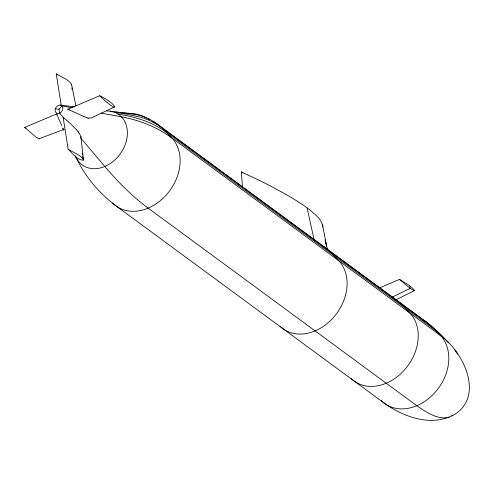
<?xml version="1.0" encoding="UTF-8"?>
<svg xmlns="http://www.w3.org/2000/svg" width="494" height="494" viewBox="0 0 494 494"><rect width="100%" height="100%" fill="white"/><g stroke="black" fill="none" stroke-linecap="round" stroke-linejoin="round"><path stroke-width="0.74" d="M63.961 129.687L63.028 128.446M39.625 138.153L39.588 138.882L38.958 138.851L36.229 137.326L24.7 127.433L56.631 113.96L57.026 114.596M99.726 95.768C118.764 104.747 120.233 115.843 99.726 95.768L67.802 109.248L83.906 116.516M322.601 226.962C322.545 219.404 314.925 214.612 309.905 210.018C298.265 201.064 285.353 193.951 272.429 187.053A810.327 405.16 -9 0 0 257.924 179.693L241.313 171.912L242.523 187.387M61.219 105.321L56.242 73.884C61.373 77.101 68.388 79.139 71.599 84.53L71.272 84.943M79.207 133.182L80.917 136.579L83.449 160.21C77.089 160.192 72.55 153.294 68.191 149.318L63.102 117.22L59.626 113.114L59.014 109.248L62.04 105.914L72.433 107.828M80.775 137.585L80.917 136.579M75.841 156.938C84.919 176.506 99.183 193.302 116.411 206.189L385.067 403.771C403.907 416.899 430.712 426.76 452.461 415.374M451.572 416.189C485.843 398.615 464.175 352.142 440.327 335.42L171.671 137.838C165.83 132.145 160.692 125.081 152.924 121.919M395.175 300.222L414.552 290.484C410.817 285.476 404.697 282.747 399.523 279.431L380.09 287.632M391.822 297.345L410.236 288.354L413.558 290.484L414.552 290.484M114.762 106.828L92.545 117.35L92.137 118.004L88.784 117.893M39.73 138.487L47.294 135.659M47.795 135.467L51.327 134.146M51.833 133.954L52.839 133.578M53.34 133.392L60.398 130.743M60.904 130.558L61.911 130.181M62.417 129.99L63.93 129.422M449.355 417.325C437.381 420.079 426.223 412.045 416.8 405.704L148.144 208.122A264.994 101.684 67.1 0 1 104.808 166.453L80.893 138.215M115.664 112.107L133.911 113.663A118.572 67.536 -85.1 0 1 146.965 118.196M111.317 111.663L112.756 111.817M60.546 105.117L74.68 106.858M110.181 111.187L134.269 114.342M114.386 112.249L127.032 114.268L139.209 116.93A172.387 98.967 -83.9 0 1 161.699 127.674L430.348 325.274L438.172 331.98L441.914 335.988M67.802 109.248L69.228 109.452M55.384 108.723L59.014 109.248M101.375 113.151L121.419 116.837A264.994 165.589 -44 0 1 171.671 137.838A44.096 34.234 -53.7 0 1 166.101 195.155A44.096 34.234 -53.7 0 1 112.669 202.978M87.055 117.504L86.672 117.399M321.291 245.376C328.337 248.71 333.129 255.312 338.625 260.622A44.096 34.234 -53.7 0 1 333.351 317.599A44.096 34.234 -53.7 0 1 280.117 326.262M392.427 297.697C399.473 301.031 404.259 307.626 409.754 312.93A44.096 34.234 -53.7 0 1 404.481 369.913A44.096 34.234 -53.7 0 1 351.246 378.571M422.716 320.044L423.278 320.31M423.562 320.445L425.544 321.396L432.886 327.652M68.191 149.318C73.316 152.529 80.337 154.573 83.548 159.963M24.7 127.433L25.867 128.032M156.888 123.815L425.544 321.396L430.348 325.274L440.327 335.42A44.096 34.234 -53.7 0 1 434.757 392.736A44.096 34.234 -53.7 0 1 381.325 400.56M399.523 279.431L410.236 288.354L409.859 285.983M56.242 73.884L57.162 74.903M76.274 129.477L70.481 123.661L63.102 117.22L63.862 118.56M443.242 337.643L444.131 338.742M448.379 342.83L443.05 336.803L435.313 330.177L166.657 132.596A227.073 139.049 -71.1 0 0 143.97 120.53A301.204 166.793 -39.7 0 0 118.171 114.151M241.313 171.912L242.165 173.005M78.2 131.781L78.447 132.114M454.739 349.826L457.598 354.186M61.824 125.834L56.631 113.96M327.51 249.433L325.12 239.905L326.602 246.068L322.57 224.844M307.101 207.894L314.153 240.059M75.891 105.858L71.599 84.53M71.858 87.951L72.149 89.451M82.375 153.313L82.541 154.721M82.714 156.135L83.054 158.963M106.543 110.959A31.122 24.163 -53.7 0 1 120.61 153.375A31.122 24.163 -53.7 0 1 75.304 155.616M134.263 114.386A138.061 77.459 -87.1 0 1 156.907 123.759M148.342 118.968A118.572 67.536 -85.1 0 1 149.701 119.795M78.237 132.201A40.743 30.017 1.2 0 1 79.009 133.257M76.193 129.527A62.263 47.652 -8.2 0 1 78.132 131.818M86.678 117.529A62.263 42.083 63.9 0 1 83.906 116.652M88.889 118.375A39.792 25.527 57.3 0 1 87.142 118.023M63.454 130.397A40.743 3.859 76 0 1 63.17 129.897M63.288 129.514A62.263 3.032 69.8 0 1 62.54 127.958M60.052 112.91A4.514 3.507 -53.7 0 0 61.744 105.654A4.514 3.507 -53.7 0 0 55.248 109.193A4.514 3.507 -53.7 0 0 60.052 112.91"/></g></svg>
